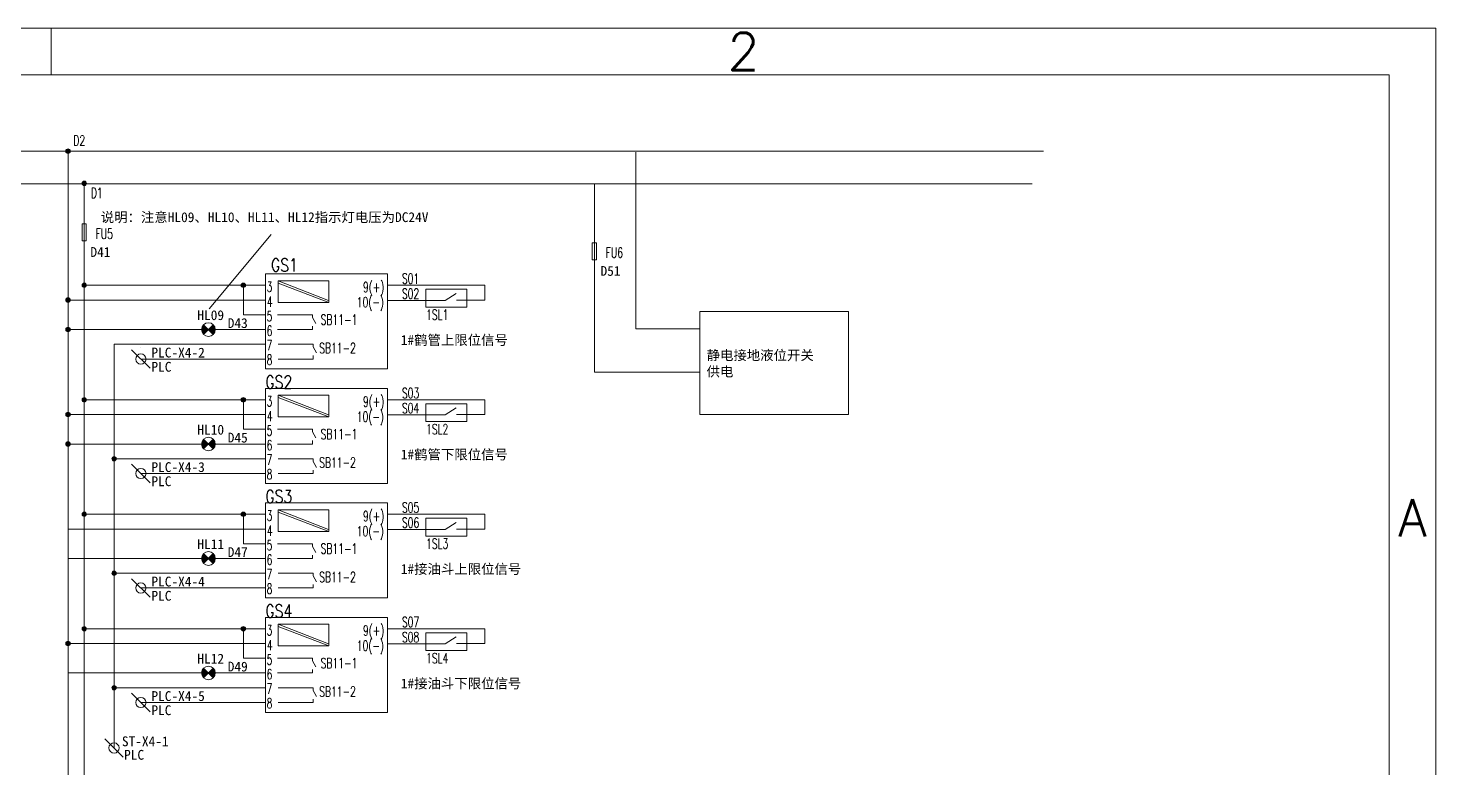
# Model space of a CAD drawing. Extents: x 203679 to 214036, y 136691 to 148845.
# Drawn here: x 211558 to 214036, y 143381 to 144684 of the extents above; entities that cross this region are included whole.
import ezdxf
from ezdxf.enums import TextEntityAlignment as Align

# ---------------------------------------------------------------- set-up
doc = ezdxf.new("R2010")
doc.units = 0
doc.header["$LTSCALE"] = 10
doc.linetypes.add('DASHED', pattern=[0.75, 0.5, -0.25])
doc.layers.get('0').update_dxf_attribs({"linetype": 'CONTINUOUS'})
for name, color, linetype in [('1轮廓实线层', 7, 'CONTINUOUS'), ('2细线层', 4, 'CONTINUOUS'), ('4虚线层', 6, 'DASHED'), ('6文字层', 3, 'CONTINUOUS')]:
    doc.layers.add(name, color=color, linetype=linetype)
doc.styles.add('PC_TEXTSTYLE', font='romans.shx', dxfattribs={"width": 0.8, "bigfont": 'hzfs.shx'})
doc.styles.add('宋体', font='SimSun.ttf')

msp = doc.modelspace()

# ---------------------------------------------------------------- hatches: boundary and pattern name
at = {"layer": '1轮廓实线层', "linetype": 'ByBlock', "lineweight": 13}
for points in [[(211632.08, 144467.08), (211632.03, 144467.69), (211631.88, 144468.28), (211631.65, 144468.85), (211631.33, 144469.37), (211630.94, 144469.83), (211630.47, 144470.23), (211629.95, 144470.54), (211629.39, 144470.78), (211628.8, 144470.92), (211628.19, 144470.97), (211627.58, 144470.92), (211626.99, 144470.78), (211626.42, 144470.54), (211625.9, 144470.23), (211625.44, 144469.83), (211625.04, 144469.37), (211624.72, 144468.85), (211624.49, 144468.28), (211624.35, 144467.69), (211624.3, 144467.08), (211624.35, 144466.47), (211624.49, 144465.88), (211624.72, 144465.32), (211625.04, 144464.8), (211625.44, 144464.33), (211625.9, 144463.94), (211626.42, 144463.62), (211626.99, 144463.38), (211627.58, 144463.24), (211628.19, 144463.19), (211628.8, 144463.24), (211629.39, 144463.38), (211629.95, 144463.62), (211630.47, 144463.94), (211630.94, 144464.33), (211631.33, 144464.8), (211631.65, 144465.32), (211631.88, 144465.88), (211632.03, 144466.47)], [(211632.08, 144467.08), (211632.03, 144467.69), (211631.88, 144468.28), (211631.65, 144468.85), (211631.33, 144469.37), (211630.94, 144469.83), (211630.47, 144470.23), (211629.95, 144470.54), (211629.39, 144470.78), (211628.8, 144470.92), (211628.19, 144470.97), (211627.58, 144470.92), (211626.99, 144470.78), (211626.42, 144470.54), (211625.9, 144470.23), (211625.44, 144469.83), (211625.04, 144469.37), (211624.72, 144468.85), (211624.49, 144468.28), (211624.35, 144467.69), (211624.3, 144467.08), (211624.35, 144466.47), (211624.49, 144465.88), (211624.72, 144465.32), (211625.04, 144464.8), (211625.44, 144464.33), (211625.9, 144463.94), (211626.42, 144463.62), (211626.99, 144463.38), (211627.58, 144463.24), (211628.19, 144463.19), (211628.8, 144463.24), (211629.39, 144463.38), (211629.95, 144463.62), (211630.47, 144463.94), (211630.94, 144464.33), (211631.33, 144464.8), (211631.65, 144465.32), (211631.88, 144465.88), (211632.03, 144466.47)], [(211660.71, 144410.44), (211660.66, 144411.05), (211660.52, 144411.64), (211660.28, 144412.21), (211659.97, 144412.73), (211659.57, 144413.19), (211659.11, 144413.59), (211658.58, 144413.91), (211658.02, 144414.14), (211657.43, 144414.28), (211656.82, 144414.33), (211656.21, 144414.28), (211655.62, 144414.14), (211655.05, 144413.91), (211654.53, 144413.59), (211654.07, 144413.19), (211653.67, 144412.73), (211653.36, 144412.21), (211653.12, 144411.64), (211652.98, 144411.05), (211652.93, 144410.44), (211652.98, 144409.84), (211653.12, 144409.24), (211653.36, 144408.68), (211653.67, 144408.16), (211654.07, 144407.69), (211654.53, 144407.3), (211655.05, 144406.98), (211655.62, 144406.75), (211656.21, 144406.6), (211656.82, 144406.56), (211657.43, 144406.6), (211658.02, 144406.75), (211658.58, 144406.98), (211659.11, 144407.3), (211659.57, 144407.69), (211659.97, 144408.16), (211660.28, 144408.68), (211660.52, 144409.24), (211660.66, 144409.84)], [(211660.71, 144410.44), (211660.66, 144411.05), (211660.52, 144411.64), (211660.28, 144412.21), (211659.97, 144412.73), (211659.57, 144413.19), (211659.11, 144413.59), (211658.58, 144413.91), (211658.02, 144414.14), (211657.43, 144414.28), (211656.82, 144414.33), (211656.21, 144414.28), (211655.62, 144414.14), (211655.05, 144413.91), (211654.53, 144413.59), (211654.07, 144413.19), (211653.67, 144412.73), (211653.36, 144412.21), (211653.12, 144411.64), (211652.98, 144411.05), (211652.93, 144410.44), (211652.98, 144409.84), (211653.12, 144409.24), (211653.36, 144408.68), (211653.67, 144408.16), (211654.07, 144407.69), (211654.53, 144407.3), (211655.05, 144406.98), (211655.62, 144406.75), (211656.21, 144406.6), (211656.82, 144406.56), (211657.43, 144406.6), (211658.02, 144406.75), (211658.58, 144406.98), (211659.11, 144407.3), (211659.57, 144407.69), (211659.97, 144408.16), (211660.28, 144408.68), (211660.52, 144409.24), (211660.66, 144409.84)], [(211660.71, 144230.96), (211660.66, 144231.57), (211660.52, 144232.16), (211660.28, 144232.73), (211659.97, 144233.25), (211659.57, 144233.71), (211659.11, 144234.11), (211658.58, 144234.43), (211658.02, 144234.66), (211657.43, 144234.8), (211656.82, 144234.85), (211656.21, 144234.8), (211655.62, 144234.66), (211655.05, 144234.43), (211654.53, 144234.11), (211654.07, 144233.71), (211653.67, 144233.25), (211653.36, 144232.73), (211653.12, 144232.16), (211652.98, 144231.57), (211652.93, 144230.96), (211652.98, 144230.35), (211653.12, 144229.76), (211653.36, 144229.2), (211653.67, 144228.68), (211654.07, 144228.21), (211654.53, 144227.82), (211655.05, 144227.5), (211655.62, 144227.26), (211656.21, 144227.12), (211656.82, 144227.07), (211657.43, 144227.12), (211658.02, 144227.26), (211658.58, 144227.5), (211659.11, 144227.82), (211659.57, 144228.21), (211659.97, 144228.68), (211660.28, 144229.2), (211660.52, 144229.76), (211660.66, 144230.35)], [(211940.78, 144230.96), (211940.73, 144231.57), (211940.59, 144232.16), (211940.36, 144232.73), (211940.04, 144233.25), (211939.64, 144233.71), (211939.18, 144234.11), (211938.66, 144234.43), (211938.09, 144234.66), (211937.5, 144234.8), (211936.89, 144234.85), (211936.28, 144234.8), (211935.69, 144234.66), (211935.13, 144234.43), (211934.61, 144234.11), (211934.14, 144233.71), (211933.75, 144233.25), (211933.43, 144232.73), (211933.19, 144232.16), (211933.05, 144231.57), (211933, 144230.96), (211933.05, 144230.35), (211933.19, 144229.76), (211933.43, 144229.2), (211933.75, 144228.68), (211934.14, 144228.21), (211934.61, 144227.82), (211935.13, 144227.5), (211935.69, 144227.26), (211936.28, 144227.12), (211936.89, 144227.07), (211937.5, 144227.12), (211938.09, 144227.26), (211938.66, 144227.5), (211939.18, 144227.82), (211939.64, 144228.21), (211940.04, 144228.68), (211940.36, 144229.2), (211940.59, 144229.76), (211940.73, 144230.35)], [(211632.08, 144205), (211632.03, 144205.61), (211631.88, 144206.2), (211631.65, 144206.77), (211631.33, 144207.29), (211630.94, 144207.75), (211630.47, 144208.15), (211629.95, 144208.47), (211629.39, 144208.7), (211628.8, 144208.84), (211628.19, 144208.89), (211627.58, 144208.84), (211626.99, 144208.7), (211626.42, 144208.47), (211625.9, 144208.15), (211625.44, 144207.75), (211625.04, 144207.29), (211624.72, 144206.77), (211624.49, 144206.2), (211624.35, 144205.61), (211624.3, 144205), (211624.35, 144204.39), (211624.49, 144203.8), (211624.72, 144203.24), (211625.04, 144202.72), (211625.44, 144202.25), (211625.9, 144201.86), (211626.42, 144201.54), (211626.99, 144201.3), (211627.58, 144201.16), (211628.19, 144201.11), (211628.8, 144201.16), (211629.39, 144201.3), (211629.95, 144201.54), (211630.47, 144201.86), (211630.94, 144202.25), (211631.33, 144202.72), (211631.65, 144203.24), (211631.88, 144203.8), (211632.03, 144204.39)], [(211632.08, 144153.08), (211632.03, 144153.69), (211631.88, 144154.28), (211631.65, 144154.84), (211631.33, 144155.36), (211630.94, 144155.83), (211630.47, 144156.22), (211629.95, 144156.54), (211629.39, 144156.78), (211628.8, 144156.92), (211628.19, 144156.97), (211627.58, 144156.92), (211626.99, 144156.78), (211626.42, 144156.54), (211625.9, 144156.22), (211625.44, 144155.83), (211625.04, 144155.36), (211624.72, 144154.84), (211624.49, 144154.28), (211624.35, 144153.69), (211624.3, 144153.08), (211624.35, 144152.47), (211624.49, 144151.88), (211624.72, 144151.31), (211625.04, 144150.79), (211625.44, 144150.33), (211625.9, 144149.93), (211626.42, 144149.61), (211626.99, 144149.38), (211627.58, 144149.24), (211628.19, 144149.19), (211628.8, 144149.24), (211629.39, 144149.38), (211629.95, 144149.61), (211630.47, 144149.93), (211630.94, 144150.33), (211631.33, 144150.79), (211631.65, 144151.31), (211631.88, 144151.88), (211632.03, 144152.47)], [(211660.71, 144029.41), (211660.66, 144030.02), (211660.52, 144030.61), (211660.28, 144031.17), (211659.97, 144031.69), (211659.57, 144032.16), (211659.11, 144032.55), (211658.58, 144032.87), (211658.02, 144033.11), (211657.43, 144033.25), (211656.82, 144033.3), (211656.21, 144033.25), (211655.62, 144033.11), (211655.05, 144032.87), (211654.53, 144032.55), (211654.07, 144032.16), (211653.67, 144031.69), (211653.36, 144031.17), (211653.12, 144030.61), (211652.98, 144030.02), (211652.93, 144029.41), (211652.98, 144028.8), (211653.12, 144028.21), (211653.36, 144027.64), (211653.67, 144027.12), (211654.07, 144026.66), (211654.53, 144026.26), (211655.05, 144025.94), (211655.62, 144025.71), (211656.21, 144025.57), (211656.82, 144025.52), (211657.43, 144025.57), (211658.02, 144025.71), (211658.58, 144025.94), (211659.11, 144026.26), (211659.57, 144026.66), (211659.97, 144027.12), (211660.28, 144027.64), (211660.52, 144028.21), (211660.66, 144028.8)], [(211940.78, 144029.41), (211940.73, 144030.02), (211940.59, 144030.61), (211940.36, 144031.17), (211940.04, 144031.69), (211939.64, 144032.16), (211939.18, 144032.55), (211938.66, 144032.87), (211938.09, 144033.11), (211937.5, 144033.25), (211936.89, 144033.3), (211936.28, 144033.25), (211935.69, 144033.11), (211935.13, 144032.87), (211934.61, 144032.55), (211934.14, 144032.16), (211933.75, 144031.69), (211933.43, 144031.17), (211933.19, 144030.61), (211933.05, 144030.02), (211933, 144029.41), (211933.05, 144028.8), (211933.19, 144028.21), (211933.43, 144027.64), (211933.75, 144027.12), (211934.14, 144026.66), (211934.61, 144026.26), (211935.13, 144025.94), (211935.69, 144025.71), (211936.28, 144025.57), (211936.89, 144025.52), (211937.5, 144025.57), (211938.09, 144025.71), (211938.66, 144025.94), (211939.18, 144026.26), (211939.64, 144026.66), (211940.04, 144027.12), (211940.36, 144027.64), (211940.59, 144028.21), (211940.73, 144028.8)], [(211632.08, 144003.45), (211632.03, 144004.06), (211631.88, 144004.65), (211631.65, 144005.21), (211631.33, 144005.73), (211630.94, 144006.2), (211630.47, 144006.59), (211629.95, 144006.91), (211629.39, 144007.14), (211628.8, 144007.29), (211628.19, 144007.33), (211627.58, 144007.29), (211626.99, 144007.14), (211626.42, 144006.91), (211625.9, 144006.59), (211625.44, 144006.2), (211625.04, 144005.73), (211624.72, 144005.21), (211624.49, 144004.65), (211624.35, 144004.06), (211624.3, 144003.45), (211624.35, 144002.84), (211624.49, 144002.25), (211624.72, 144001.68), (211625.04, 144001.16), (211625.44, 144000.7), (211625.9, 144000.3), (211626.42, 143999.98), (211626.99, 143999.75), (211627.58, 143999.61), (211628.19, 143999.56), (211628.8, 143999.61), (211629.39, 143999.75), (211629.95, 143999.98), (211630.47, 144000.3), (211630.94, 144000.7), (211631.33, 144001.16), (211631.65, 144001.68), (211631.88, 144002.25), (211632.03, 144002.84)], [(211632.08, 143951.52), (211632.03, 143952.13), (211631.88, 143952.73), (211631.65, 143953.29), (211631.33, 143953.81), (211630.94, 143954.27), (211630.47, 143954.67), (211629.95, 143954.99), (211629.39, 143955.22), (211628.8, 143955.36), (211628.19, 143955.41), (211627.58, 143955.36), (211626.99, 143955.22), (211626.42, 143954.99), (211625.9, 143954.67), (211625.44, 143954.27), (211625.04, 143953.81), (211624.72, 143953.29), (211624.49, 143952.73), (211624.35, 143952.13), (211624.3, 143951.52), (211624.35, 143950.92), (211624.49, 143950.32), (211624.72, 143949.76), (211625.04, 143949.24), (211625.44, 143948.78), (211625.9, 143948.38), (211626.42, 143948.06), (211626.99, 143947.83), (211627.58, 143947.68), (211628.19, 143947.64), (211628.8, 143947.68), (211629.39, 143947.83), (211629.95, 143948.06), (211630.47, 143948.38), (211630.94, 143948.78), (211631.33, 143949.24), (211631.65, 143949.76), (211631.88, 143950.32), (211632.03, 143950.92)], [(211713.13, 143925.56), (211713.08, 143926.17), (211712.94, 143926.76), (211712.7, 143927.33), (211712.39, 143927.85), (211711.99, 143928.31), (211711.53, 143928.71), (211711.01, 143929.03), (211710.44, 143929.26), (211709.85, 143929.4), (211709.24, 143929.45), (211708.63, 143929.4), (211708.04, 143929.26), (211707.48, 143929.03), (211706.96, 143928.71), (211706.49, 143928.31), (211706.1, 143927.85), (211705.78, 143927.33), (211705.54, 143926.76), (211705.4, 143926.17), (211705.35, 143925.56), (211705.4, 143924.96), (211705.54, 143924.36), (211705.78, 143923.8), (211706.1, 143923.28), (211706.49, 143922.81), (211706.96, 143922.42), (211707.48, 143922.1), (211708.04, 143921.87), (211708.63, 143921.72), (211709.24, 143921.68), (211709.85, 143921.72), (211710.44, 143921.87), (211711.01, 143922.1), (211711.53, 143922.42), (211711.99, 143922.81), (211712.39, 143923.28), (211712.7, 143923.8), (211712.94, 143924.36), (211713.08, 143924.96)], [(211660.71, 143827.85), (211660.66, 143828.46), (211660.52, 143829.06), (211660.28, 143829.62), (211659.97, 143830.14), (211659.57, 143830.6), (211659.11, 143831), (211658.58, 143831.32), (211658.02, 143831.55), (211657.43, 143831.69), (211656.82, 143831.74), (211656.21, 143831.69), (211655.62, 143831.55), (211655.05, 143831.32), (211654.53, 143831), (211654.07, 143830.6), (211653.67, 143830.14), (211653.36, 143829.62), (211653.12, 143829.06), (211652.98, 143828.46), (211652.93, 143827.85), (211652.98, 143827.25), (211653.12, 143826.65), (211653.36, 143826.09), (211653.67, 143825.57), (211654.07, 143825.11), (211654.53, 143824.71), (211655.05, 143824.39), (211655.62, 143824.16), (211656.21, 143824.01), (211656.82, 143823.97), (211657.43, 143824.01), (211658.02, 143824.16), (211658.58, 143824.39), (211659.11, 143824.71), (211659.57, 143825.11), (211659.97, 143825.57), (211660.28, 143826.09), (211660.52, 143826.65), (211660.66, 143827.25)], [(211940.78, 143827.85), (211940.73, 143828.46), (211940.59, 143829.06), (211940.36, 143829.62), (211940.04, 143830.14), (211939.64, 143830.6), (211939.18, 143831), (211938.66, 143831.32), (211938.09, 143831.55), (211937.5, 143831.69), (211936.89, 143831.74), (211936.28, 143831.69), (211935.69, 143831.55), (211935.13, 143831.32), (211934.61, 143831), (211934.14, 143830.6), (211933.75, 143830.14), (211933.43, 143829.62), (211933.19, 143829.06), (211933.05, 143828.46), (211933, 143827.85), (211933.05, 143827.25), (211933.19, 143826.65), (211933.43, 143826.09), (211933.75, 143825.57), (211934.14, 143825.11), (211934.61, 143824.71), (211935.13, 143824.39), (211935.69, 143824.16), (211936.28, 143824.01), (211936.89, 143823.97), (211937.5, 143824.01), (211938.09, 143824.16), (211938.66, 143824.39), (211939.18, 143824.71), (211939.64, 143825.11), (211940.04, 143825.57), (211940.36, 143826.09), (211940.59, 143826.65), (211940.73, 143827.25)], [(211713.13, 143724.01), (211713.08, 143724.62), (211712.94, 143725.21), (211712.7, 143725.77), (211712.39, 143726.29), (211711.99, 143726.76), (211711.53, 143727.15), (211711.01, 143727.47), (211710.44, 143727.71), (211709.85, 143727.85), (211709.24, 143727.9), (211708.63, 143727.85), (211708.04, 143727.71), (211707.48, 143727.47), (211706.96, 143727.15), (211706.49, 143726.76), (211706.1, 143726.29), (211705.78, 143725.77), (211705.54, 143725.21), (211705.4, 143724.62), (211705.35, 143724.01), (211705.4, 143723.4), (211705.54, 143722.81), (211705.78, 143722.24), (211706.1, 143721.72), (211706.49, 143721.26), (211706.96, 143720.86), (211707.48, 143720.55), (211708.04, 143720.31), (211708.63, 143720.17), (211709.24, 143720.12), (211709.85, 143720.17), (211710.44, 143720.31), (211711.01, 143720.55), (211711.53, 143720.86), (211711.99, 143721.26), (211712.39, 143721.72), (211712.7, 143722.24), (211712.94, 143722.81), (211713.08, 143723.4)], [(211660.71, 143626.3), (211660.66, 143626.91), (211660.52, 143627.5), (211660.28, 143628.06), (211659.97, 143628.59), (211659.57, 143629.05), (211659.11, 143629.45), (211658.58, 143629.76), (211658.02, 143630), (211657.43, 143630.14), (211656.82, 143630.19), (211656.21, 143630.14), (211655.62, 143630), (211655.05, 143629.76), (211654.53, 143629.45), (211654.07, 143629.05), (211653.67, 143628.59), (211653.36, 143628.06), (211653.12, 143627.5), (211652.98, 143626.91), (211652.93, 143626.3), (211652.98, 143625.69), (211653.12, 143625.1), (211653.36, 143624.53), (211653.67, 143624.01), (211654.07, 143623.55), (211654.53, 143623.15), (211655.05, 143622.84), (211655.62, 143622.6), (211656.21, 143622.46), (211656.82, 143622.41), (211657.43, 143622.46), (211658.02, 143622.6), (211658.58, 143622.84), (211659.11, 143623.15), (211659.57, 143623.55), (211659.97, 143624.01), (211660.28, 143624.53), (211660.52, 143625.1), (211660.66, 143625.69)], [(211940.78, 143626.3), (211940.73, 143626.91), (211940.59, 143627.5), (211940.36, 143628.06), (211940.04, 143628.59), (211939.64, 143629.05), (211939.18, 143629.45), (211938.66, 143629.76), (211938.09, 143630), (211937.5, 143630.14), (211936.89, 143630.19), (211936.28, 143630.14), (211935.69, 143630), (211935.13, 143629.76), (211934.61, 143629.45), (211934.14, 143629.05), (211933.75, 143628.59), (211933.43, 143628.06), (211933.19, 143627.5), (211933.05, 143626.91), (211933, 143626.3), (211933.05, 143625.69), (211933.19, 143625.1), (211933.43, 143624.53), (211933.75, 143624.01), (211934.14, 143623.55), (211934.61, 143623.15), (211935.13, 143622.84), (211935.69, 143622.6), (211936.28, 143622.46), (211936.89, 143622.41), (211937.5, 143622.46), (211938.09, 143622.6), (211938.66, 143622.84), (211939.18, 143623.15), (211939.64, 143623.55), (211940.04, 143624.01), (211940.36, 143624.53), (211940.59, 143625.1), (211940.73, 143625.69)], [(211632.08, 143600.34), (211632.03, 143600.95), (211631.88, 143601.54), (211631.65, 143602.1), (211631.33, 143602.62), (211630.94, 143603.09), (211630.47, 143603.48), (211629.95, 143603.8), (211629.39, 143604.04), (211628.8, 143604.18), (211628.19, 143604.23), (211627.58, 143604.18), (211626.99, 143604.04), (211626.42, 143603.8), (211625.9, 143603.48), (211625.44, 143603.09), (211625.04, 143602.62), (211624.72, 143602.1), (211624.49, 143601.54), (211624.35, 143600.95), (211624.3, 143600.34), (211624.35, 143599.73), (211624.49, 143599.14), (211624.72, 143598.57), (211625.04, 143598.05), (211625.44, 143597.59), (211625.9, 143597.19), (211626.42, 143596.87), (211626.99, 143596.64), (211627.58, 143596.5), (211628.19, 143596.45), (211628.8, 143596.5), (211629.39, 143596.64), (211629.95, 143596.87), (211630.47, 143597.19), (211630.94, 143597.59), (211631.33, 143598.05), (211631.65, 143598.57), (211631.88, 143599.14), (211632.03, 143599.73)], [(211713.13, 143522.46), (211713.08, 143523.06), (211712.94, 143523.66), (211712.7, 143524.22), (211712.39, 143524.74), (211711.99, 143525.2), (211711.53, 143525.6), (211711.01, 143525.92), (211710.44, 143526.15), (211709.85, 143526.3), (211709.24, 143526.34), (211708.63, 143526.3), (211708.04, 143526.15), (211707.48, 143525.92), (211706.96, 143525.6), (211706.49, 143525.2), (211706.1, 143524.74), (211705.78, 143524.22), (211705.54, 143523.66), (211705.4, 143523.06), (211705.35, 143522.46), (211705.4, 143521.85), (211705.54, 143521.25), (211705.78, 143520.69), (211706.1, 143520.17), (211706.49, 143519.71), (211706.96, 143519.31), (211707.48, 143518.99), (211708.04, 143518.76), (211708.63, 143518.62), (211709.24, 143518.57), (211709.85, 143518.62), (211710.44, 143518.76), (211711.01, 143518.99), (211711.53, 143519.31), (211711.99, 143519.71), (211712.39, 143520.17), (211712.7, 143520.69), (211712.94, 143521.25), (211713.08, 143521.85)]]:
    msp.add_hatch(color=0, dxfattribs=at).paths.add_polyline_path(points, flags=0)
h = msp.add_hatch(color=0, dxfattribs=at)
h.paths.add_polyline_path([(211863.33, 144153.08), (211863.56, 144150.73), (211864.25, 144148.47), (211865.36, 144146.38), (211866.86, 144144.55), (211875.38, 144153.08), (211866.86, 144161.6), (211865.36, 144159.78), (211864.25, 144157.69), (211863.56, 144155.43)], flags=0)
h.paths.add_polyline_path([(211883.91, 144144.55), (211885.41, 144146.38), (211886.52, 144148.47), (211887.21, 144150.73), (211887.44, 144153.08), (211887.21, 144155.43), (211886.52, 144157.69), (211885.41, 144159.78), (211883.91, 144161.6), (211875.38, 144153.08)], flags=0)
h = msp.add_hatch(color=0, dxfattribs=at)
h.paths.add_polyline_path([(211863.33, 143951.52), (211863.56, 143949.17), (211864.25, 143946.91), (211865.36, 143944.83), (211866.86, 143943), (211875.38, 143951.52), (211866.86, 143960.05), (211865.36, 143958.22), (211864.25, 143956.14), (211863.56, 143953.88)], flags=0)
h.paths.add_polyline_path([(211883.91, 143943), (211885.41, 143944.83), (211886.52, 143946.91), (211887.21, 143949.17), (211887.44, 143951.52), (211887.21, 143953.88), (211886.52, 143956.14), (211885.41, 143958.22), (211883.91, 143960.05), (211875.38, 143951.52)], flags=0)
h = msp.add_hatch(color=0, dxfattribs=at)
h.paths.add_polyline_path([(211863.33, 143749.97), (211863.56, 143747.62), (211864.25, 143745.36), (211865.36, 143743.27), (211866.86, 143741.45), (211875.38, 143749.97), (211866.86, 143758.5), (211865.36, 143756.67), (211864.25, 143754.58), (211863.56, 143752.32)], flags=0)
h.paths.add_polyline_path([(211883.91, 143741.45), (211885.41, 143743.27), (211886.52, 143745.36), (211887.21, 143747.62), (211887.44, 143749.97), (211887.21, 143752.32), (211886.52, 143754.58), (211885.41, 143756.67), (211883.91, 143758.5), (211875.38, 143749.97)], flags=0)
h = msp.add_hatch(color=0, dxfattribs=at)
h.paths.add_polyline_path([(211863.33, 143548.42), (211863.56, 143546.06), (211864.25, 143543.8), (211865.36, 143541.72), (211866.86, 143539.89), (211875.38, 143548.42), (211866.86, 143556.94), (211865.36, 143555.11), (211864.25, 143553.03), (211863.56, 143550.77)], flags=0)
h.paths.add_polyline_path([(211883.91, 143539.89), (211885.41, 143541.72), (211886.52, 143543.8), (211887.21, 143546.06), (211887.44, 143548.42), (211887.21, 143550.77), (211886.52, 143553.03), (211885.41, 143555.11), (211883.91, 143556.94), (211875.38, 143548.42)], flags=0)

# ---------------------------------------------------------------- linework, layer by layer
at = {"color": 0, "linetype": 'ByBlock', "lineweight": 13}
for p, q in [((210600.2, 144467.08), (213345.51, 144467.08)), ((211628.19, 142413.27), (211628.19, 144470.97)), ((212627.99, 144465.47), (212627.99, 144154.2)), ((210599.91, 144409.82), (213325.52, 144409.82)), ((211656.82, 142439.23), (211656.82, 144414.33)), ((212554.87, 144408.3), (212554.87, 144077.97)), ((211876.44, 144189.7), (211985.72, 144320.27)), ((211936.89, 144179.1), (211936.89, 144230.96)), ((211975.61, 144179.1), (211936.89, 144179.1)), ((211863.33, 144153.08), (211628.19, 144153.08)), ((212627.99, 144154.2), (212739.25, 144154.2)), ((211975.61, 144127.12), (211709.24, 144127.12)), ((211709.24, 144127.12), (211709.24, 143416.43)), ((211740.26, 144117.48), (211772.89, 144084.84)), ((211755.46, 144121.96), (211755.46, 144121.96)), ((211975.61, 144101.16), (211756.58, 144101.16)), ((211755.46, 144096), (211755.46, 144096)), ((212554.87, 144077.97), (212739.25, 144077.97)), ((211936.89, 143977.55), (211936.89, 144029.41)), ((211975.61, 143977.55), (211936.89, 143977.55)), ((211863.33, 143951.52), (211628.19, 143951.52)), ((211975.61, 143925.56), (211709.24, 143925.56)), ((211740.26, 143915.92), (211772.89, 143883.28)), ((211755.46, 143894.44), (211755.46, 143894.44)), ((211975.61, 143899.6), (211756.58, 143899.6)), ((211936.89, 143775.99), (211936.89, 143827.85)), ((211975.61, 143775.99), (211936.89, 143775.99)), ((211863.33, 143749.97), (211628.19, 143749.97)), ((211975.61, 143724.01), (211709.24, 143724.01)), ((211740.26, 143714.37), (211772.89, 143681.73)), ((211755.46, 143692.89), (211755.46, 143692.89)), ((211975.61, 143698.05), (211756.58, 143698.05)), ((211936.89, 143574.44), (211936.89, 143626.3)), ((211975.61, 143574.44), (211936.89, 143574.44)), ((211863.33, 143548.42), (211628.19, 143548.42)), ((211975.61, 143522.46), (211709.24, 143522.46)), ((211740.26, 143512.81), (211772.89, 143480.18)), ((211755.46, 143491.33), (211755.46, 143491.33)), ((211975.61, 143496.49), (211756.58, 143496.49)), ((211692.92, 143432.75), (211725.56, 143400.11)), ((211708.12, 143411.27), (211708.12, 143411.27))]:
    msp.add_line(p, q, dxfattribs=at)
msp.add_lwpolyline([(212740.73, 144184.82), (213002.27, 144184.82), (213002.27, 144003.45), (212740.73, 144003.45)], close=True, dxfattribs=at)
for centre in [(211756.58, 144101.16), (211756.58, 143899.6), (211756.58, 143698.05), (211756.58, 143496.49), (211709.24, 143416.43)]:
    msp.add_circle(centre, 9, dxfattribs=at)
at = {"layer": '1轮廓实线层', "color": 0, "linetype": 'ByBlock', "lineweight": 13}
for p, q in [((213954.03, 144601.56), (209570.96, 144601.56)), ((213954.03, 144601.56), (213954.03, 141318.36)), ((211975.61, 144230.96), (211656.82, 144230.96)), ((212087.24, 144200.67), (211998.03, 144234.7)), ((211998.06, 144238.85), (212087.06, 144204.2)), ((212190.87, 144230.96), (212359.2, 144230.96)), ((212361.72, 144230.96), (212347.93, 144230.96)), ((212361.72, 144205), (212361.72, 144230.96)), ((211975.61, 144205), (211628.19, 144205)), ((212190.87, 144204.26), (212292.03, 144204.26)), ((212292.03, 144204.26), (212311.53, 144216.61)), ((212311.85, 144205), (212361.72, 144205)), ((211996.94, 144179.1), (212058.48, 144179.1)), ((212058.48, 144179.1), (212058.48, 144174.31)), ((212058.48, 144174.31), (212064.59, 144163.86)), ((211866.86, 144144.55), (211883.91, 144161.6)), ((211883.91, 144144.55), (211866.86, 144161.6)), ((211887.44, 144153.08), (211975.61, 144153.08)), ((211887.44, 144153.08), (211887.44, 144153.08)), ((211887.44, 144153.08), (211887.44, 144153.08)), ((211887.44, 144153.08), (211887.44, 144153.08)), ((212058.48, 144153.08), (211996.94, 144153.08)), ((212058.48, 144159.18), (212058.48, 144153.08)), ((211998.06, 144127.12), (212059.6, 144127.12)), ((212059.6, 144127.12), (212059.6, 144122.33)), ((212059.6, 144101.16), (211998.06, 144101.16)), ((212059.6, 144122.33), (212065.7, 144111.87)), ((212059.6, 144107.26), (212059.6, 144101.16)), ((211975.61, 144029.41), (211656.82, 144029.41)), ((212087.24, 143999.12), (211998.03, 144033.15)), ((211998.06, 144037.3), (212087.06, 144002.64)), ((212190.87, 144029.41), (212359.2, 144029.41)), ((212361.72, 144029.41), (212347.93, 144029.41)), ((212361.72, 144003.45), (212361.72, 144029.41)), ((211975.61, 144003.45), (211628.19, 144003.45)), ((212190.87, 144002.71), (212292.03, 144002.71)), ((212292.03, 144002.71), (212311.53, 144015.05)), ((212311.85, 144003.45), (212361.72, 144003.45)), ((211996.94, 143977.55), (212058.48, 143977.55)), ((212058.48, 143977.55), (212058.48, 143972.76)), ((211883.91, 143943), (211866.86, 143960.05)), ((211866.86, 143943), (211883.91, 143960.05)), ((211887.44, 143951.52), (211975.61, 143951.52)), ((211887.44, 143951.52), (211887.44, 143951.52)), ((211887.44, 143951.52), (211887.44, 143951.52)), ((211887.44, 143951.52), (211887.44, 143951.52)), ((212058.48, 143951.52), (211996.94, 143951.52)), ((212058.48, 143972.76), (212064.59, 143962.3)), ((212058.48, 143957.63), (212058.48, 143951.52)), ((211998.06, 143925.56), (212059.6, 143925.56)), ((212059.6, 143925.56), (212059.6, 143920.77)), ((212059.6, 143920.77), (212065.7, 143910.32)), ((212059.6, 143905.7), (212059.6, 143899.6)), ((212059.6, 143899.6), (211998.06, 143899.6)), ((211975.61, 143827.85), (211656.82, 143827.85)), ((212087.24, 143797.56), (211998.03, 143831.59)), ((211998.06, 143835.75), (212087.06, 143801.09)), ((212190.87, 143827.85), (212359.2, 143827.85)), ((212361.72, 143827.85), (212347.93, 143827.85)), ((212361.72, 143801.89), (212361.72, 143827.85)), ((212292.03, 143801.15), (212311.53, 143813.5)), ((211975.61, 143801.89), (211628.19, 143801.89)), ((212190.87, 143801.15), (212292.03, 143801.15)), ((212311.85, 143801.89), (212361.72, 143801.89)), ((211883.91, 143741.45), (211866.86, 143758.5)), ((211866.86, 143741.45), (211883.91, 143758.5)), ((211996.94, 143775.99), (212058.48, 143775.99)), ((212058.48, 143775.99), (212058.48, 143771.2)), ((212058.48, 143771.2), (212064.59, 143760.75)), ((212058.48, 143756.07), (212058.48, 143749.97)), ((211887.44, 143749.97), (211975.61, 143749.97)), ((211887.44, 143749.97), (211887.44, 143749.97)), ((211887.44, 143749.97), (211887.44, 143749.97)), ((211887.44, 143749.97), (211887.44, 143749.97)), ((212058.48, 143749.97), (211996.94, 143749.97)), ((211998.06, 143724.01), (212059.6, 143724.01)), ((212059.6, 143724.01), (212059.6, 143719.22)), ((212059.6, 143719.22), (212065.7, 143708.76)), ((212059.6, 143704.15), (212059.6, 143698.05)), ((212059.6, 143698.05), (211998.06, 143698.05)), ((212087.24, 143596.01), (211998.03, 143630.04)), ((211998.06, 143634.19), (212087.06, 143599.54)), ((211975.61, 143626.3), (211656.82, 143626.3)), ((212190.87, 143626.3), (212359.2, 143626.3)), ((212292.03, 143599.6), (212311.53, 143611.95)), ((212361.72, 143626.3), (212347.93, 143626.3)), ((212361.72, 143600.34), (212361.72, 143626.3)), ((211975.61, 143600.34), (211628.19, 143600.34)), ((212190.87, 143599.6), (212292.03, 143599.6)), ((212311.85, 143600.34), (212361.72, 143600.34)), ((211883.91, 143539.89), (211866.86, 143556.94)), ((211866.86, 143539.89), (211883.91, 143556.94)), ((211996.94, 143574.44), (212058.48, 143574.44)), ((212058.48, 143574.44), (212058.48, 143569.65)), ((212058.48, 143569.65), (212064.59, 143559.19)), ((211887.44, 143548.42), (211975.61, 143548.42)), ((211887.44, 143548.42), (211887.44, 143548.42)), ((211887.44, 143548.42), (211887.44, 143548.42)), ((211887.44, 143548.42), (211887.44, 143548.42)), ((212058.48, 143548.42), (211996.94, 143548.42)), ((212058.48, 143554.52), (212058.48, 143548.42)), ((211998.06, 143522.46), (212059.6, 143522.46)), ((212059.6, 143522.46), (212059.6, 143517.66)), ((212059.6, 143517.66), (212065.7, 143507.21)), ((212059.6, 143496.49), (211998.06, 143496.49)), ((212059.6, 143502.59), (212059.6, 143496.49))]:
    msp.add_line(p, q, dxfattribs=at)
for points in [[(211653.13, 144338.97), (211660.39, 144338.97), (211660.39, 144309.28), (211653.13, 144309.28)], [(212551.1, 144305.67), (212558.36, 144305.67), (212558.36, 144275.98), (212551.1, 144275.98)], [(211975.61, 144250.97), (212190.87, 144250.97), (212190.87, 144083.66), (211975.61, 144083.66)], [(211998.06, 144238.85), (212087.24, 144238.85), (212087.24, 144200.67), (211998.06, 144200.67)], [(211975.61, 144049.42), (212190.87, 144049.42), (212190.87, 143882.1), (211975.61, 143882.1)], [(211998.06, 144037.3), (212087.24, 144037.3), (212087.24, 143999.12), (211998.06, 143999.12)], [(211975.61, 143847.86), (212190.87, 143847.86), (212190.87, 143680.55), (211975.61, 143680.55)], [(211998.06, 143835.75), (212087.24, 143835.75), (212087.24, 143797.56), (211998.06, 143797.56)], [(211975.61, 143646.31), (212190.87, 143646.31), (212190.87, 143478.99), (211975.61, 143478.99)], [(211998.06, 143634.19), (212087.24, 143634.19), (212087.24, 143596.01), (211998.06, 143596.01)]]:
    msp.add_lwpolyline(points, close=True, dxfattribs=at)
for centre, radius in [((211628.19, 144467.08), 3.89), ((211628.19, 144467.08), 3.89), ((211628.19, 144467.08), 3.89), ((211628.19, 144467.08), 3.89), ((211656.82, 144410.44), 3.89), ((211656.82, 144410.44), 3.89), ((211656.82, 144410.44), 3.89), ((211656.82, 144410.44), 3.89), ((211656.82, 144230.96), 3.89), ((211656.82, 144230.96), 3.89), ((211936.89, 144230.96), 3.89), ((211936.89, 144230.96), 3.89), ((211628.19, 144205), 3.89), ((211628.19, 144205), 3.89), ((211628.19, 144153.08), 3.89), ((211628.19, 144153.08), 3.89), ((211875.38, 144153.08), 12.06), ((211656.82, 144029.41), 3.89), ((211656.82, 144029.41), 3.89), ((211936.89, 144029.41), 3.89), ((211936.89, 144029.41), 3.89), ((211628.19, 144003.45), 3.89), ((211628.19, 144003.45), 3.89), ((211628.19, 143951.52), 3.89), ((211628.19, 143951.52), 3.89), ((211875.38, 143951.52), 12.06), ((211709.24, 143925.56), 3.89), ((211709.24, 143925.56), 3.89), ((211656.82, 143827.85), 3.89), ((211656.82, 143827.85), 3.89), ((211936.89, 143827.85), 3.89), ((211936.89, 143827.85), 3.89), ((211875.38, 143749.97), 12.06), ((211709.24, 143724.01), 3.89), ((211709.24, 143724.01), 3.89), ((211656.82, 143626.3), 3.89), ((211656.82, 143626.3), 3.89), ((211936.89, 143626.3), 3.89), ((211936.89, 143626.3), 3.89), ((211628.19, 143600.34), 3.89), ((211628.19, 143600.34), 3.89), ((211875.38, 143548.42), 12.06), ((211709.24, 143522.46), 3.89), ((211709.24, 143522.46), 3.89)]:
    msp.add_circle(centre, radius, dxfattribs=at)
at = {"layer": '2细线层', "color": 0, "linetype": 'ByBlock', "lineweight": 13}
for p, q in [((214036.11, 144683.64), (209160.56, 144683.64)), ((211598.34, 144683.64), (211598.34, 144601.56)), ((214036.11, 144683.64), (214036.11, 141236.28))]:
    msp.add_line(p, q, dxfattribs=at)
at = {"layer": '4虚线层', "color": 0, "linetype": 'ByBlock', "lineweight": 13}
for points in [[(212258.27, 144223.84), (212330.38, 144223.84), (212330.38, 144192.68), (212258.27, 144192.68)], [(212258.27, 144022.28), (212330.38, 144022.28), (212330.38, 143991.12), (212258.27, 143991.12)], [(212258.27, 143820.73), (212330.38, 143820.73), (212330.38, 143789.57), (212258.27, 143789.57)], [(212258.27, 143619.18), (212330.38, 143619.18), (212330.38, 143588.02), (212258.27, 143588.02)]]:
    msp.add_lwpolyline(points, close=True, dxfattribs=at)

# ---------------------------------------------------------------- texts
at = {"color": 0, "linetype": 'ByBlock', "lineweight": 13, "char_height": 22.68, "width": 37.0614, "attachment_point": 1, "style": 'PC_TEXTSTYLE'}
for s, insert in [('GS1', (211985.52, 144278.1)), ('GS2', (211975.61, 144072.1)), ('GS3', (211975.61, 143870.54)), ('GS4', (211975.61, 143668.99))]:
    msp.add_mtext(s, dxfattribs=dict(at, insert=insert))
at = {"layer": '6文字层', "color": 0, "linetype": 'ByBlock', "lineweight": 13, "style": 'PC_TEXTSTYLE'}
for s, p in [('2', (212817.23, 144642.6)), ('A', (213995.07, 143821.8))]:
    msp.add_text(s, height=65.66, dxfattribs=at).set_placement(p, align=Align.MIDDLE)
at = {"layer": '6文字层', "color": 0, "linetype": 'ByBlock', "lineweight": 13, "style": 'PC_TEXTSTYLE', "width": 0.66}
for s, p in [('D2', (211637.63, 144476.89)), ('D2', (211637.63, 144476.89)), ('D1', (211668.42, 144384.59)), ('D1', (211668.42, 144384.59)), ('FU5', (211676.72, 144312.71)), ('FU6', (212574.69, 144279.4)), ('S01', (212215.97, 144233.8)), ('3', (211977.82, 144219.32)), ('9(+)', (212147.46, 144218.8)), ('S02', (212215.97, 144207.2)), ('4', (211978.16, 144193.06)), ('10(-)', (212136.53, 144192.17)), ('5', (211977.77, 144167.53)), ('SB11-1', (212072.84, 144161.43)), ('1SL1', (212258.45, 144170.26)), ('6', (211977.87, 144141.99)), ('7', (211977.87, 144116.46)), ('SB11-2', (212070.33, 144111.45)), ('8', (211977.87, 144090.93)), ('S03', (212215.97, 144032.25)), ('3', (211977.82, 144017.77)), ('9(+)', (212147.46, 144017.24)), ('4', (211978.16, 143991.5)), ('10(-)', (212136.53, 143990.61)), ('S04', (212215.97, 144005.65)), ('5', (211977.77, 143965.97)), ('SB11-1', (212072.84, 143959.88)), ('1SL2', (212258.45, 143968.71)), ('6', (211977.87, 143940.44)), ('7', (211977.87, 143914.91)), ('SB11-2', (212070.33, 143909.9)), ('8', (211977.87, 143889.37)), ('3', (211977.82, 143816.21)), ('9(+)', (212147.46, 143815.69)), ('S05', (212215.97, 143830.7)), ('4', (211978.16, 143789.95)), ('10(-)', (212136.53, 143789.06)), ('S06', (212215.97, 143804.09)), ('5', (211977.77, 143764.42)), ('1SL3', (212258.45, 143767.15)), ('6', (211977.87, 143738.88)), ('SB11-1', (212072.84, 143758.32)), ('7', (211977.87, 143713.35)), ('8', (211977.87, 143687.82)), ('SB11-2', (212070.33, 143708.34)), ('3', (211977.82, 143614.66)), ('9(+)', (212147.46, 143614.13)), ('S07', (212215.97, 143629.14)), ('4', (211978.16, 143588.4)), ('10(-)', (212136.53, 143587.51)), ('S08', (212215.97, 143602.54)), ('5', (211977.77, 143562.86)), ('1SL4', (212258.45, 143565.6)), ('6', (211977.87, 143537.33)), ('SB11-1', (212072.84, 143556.77)), ('7', (211977.87, 143511.8)), ('SB11-2', (212070.33, 143506.79)), ('8', (211977.87, 143486.27))]:
    msp.add_text(s, height=18, dxfattribs=at).set_placement(p)
at = {"layer": '6文字层', "color": 0, "linetype": 'ByBlock', "lineweight": 13, "style": '宋体'}
for s, p in [('说明：注意HL09、HL10、HL11、HL12指示灯电压为DC24V', (211685.88, 144342.19)), ('D41', (211667.67, 144280.95)), ('D51', (212565.64, 144247.64)), ('HL09', (211855.91, 144169.72)), ('D43', (211909.34, 144155.74)), ('1#鹤管上限位信号', (212214.05, 144126)), ('PLC-X4-2', (211775, 144103.82)), ('PLC', (211775, 144078.83)), ('HL10', (211855.91, 143968.16)), ('D45', (211909.34, 143954.19)), ('1#鹤管下限位信号', (212214.05, 143924.45)), ('PLC-X4-3', (211775, 143902.27)), ('PLC', (211775, 143877.28)), ('HL11', (211855.91, 143766.61)), ('D47', (211909.34, 143752.63)), ('1#接油斗上限位信号', (212214.05, 143722.89)), ('PLC-X4-4', (211775, 143700.71)), ('PLC', (211775, 143675.72)), ('HL12', (211855.91, 143565.05)), ('D49', (211909.34, 143551.08)), ('1#接油斗下限位信号', (212214.05, 143521.34)), ('PLC-X4-5', (211775, 143499.16)), ('PLC', (211775, 143474.17)), ('ST-X4-1', (211723.04, 143419.46)), ('PLC', (211726.88, 143395.7))]:
    msp.add_text(s, height=17.28, dxfattribs=at).set_placement(p)
at = {"layer": '6文字层', "color": 0, "linetype": 'ByBlock', "lineweight": 13, "insert": (212752.44, 144116.56), "char_height": 17.28, "width": 189.326, "attachment_point": 1, "style": '宋体'}
msp.add_mtext('静电接地液位开关供电', dxfattribs=at)

doc.saveas('drawing.dxf')
